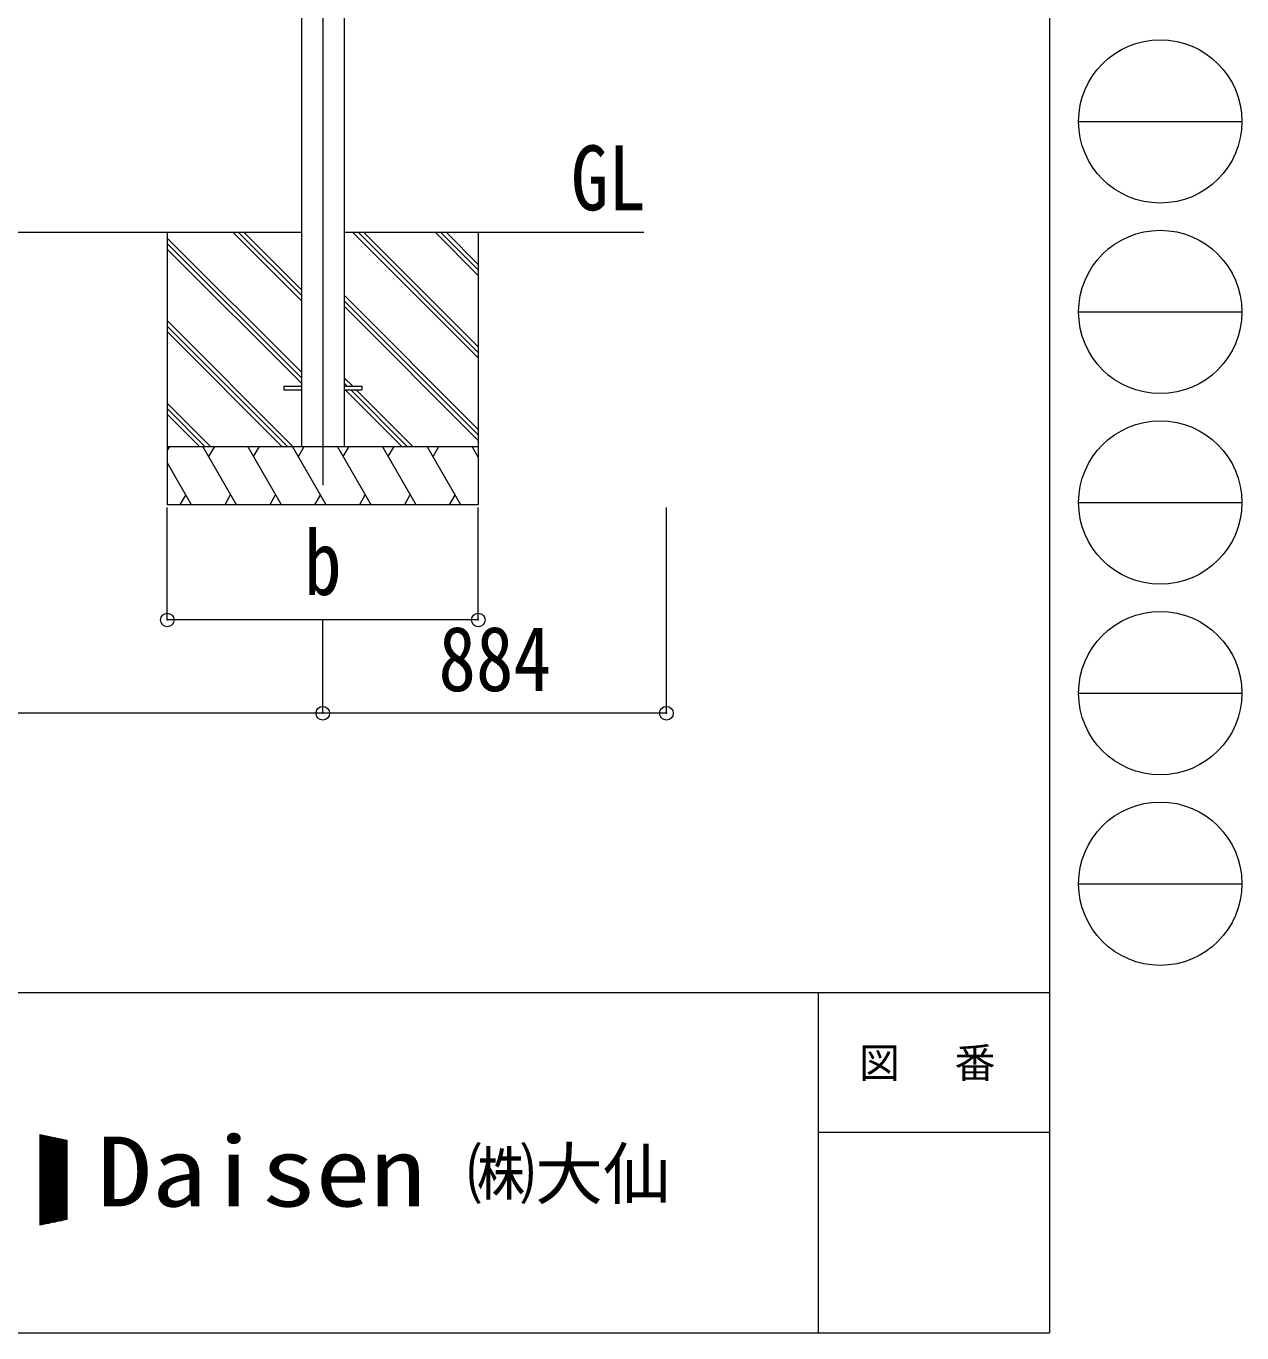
# Model space of a CAD drawing. Units: millimetres at full size; details may follow other scales. Extents: x -9783 to 9892, y -6828 to 6752.
# Drawn here: x 6764 to 9892, y -6828 to -3468 of the extents above; entities that cross this region are included whole.
import ezdxf
from ezdxf.enums import TextEntityAlignment as Align

# ---------------------------------------------------------------- set-up
doc = ezdxf.new("R2010")
doc.units = ezdxf.units.MM
doc.header["$LTSCALE"] = 35
doc.header["$PDMODE"] = 32
doc.header["$PDSIZE"] = 35
for name, color, linetype, lineweight in [('0-0_0', 7, 'Continuous', 9), ('0-1_本体', 4, 'Continuous', 9), ('0-2_部品', 7, 'Continuous', 9), ('0-8_PARTS2', 2, 'Continuous', 9), ('0-A_寸法', 6, 'Continuous', 9), ('F-0_240', 7, 'Continuous', 9)]:
    doc.layers.add(name, color=color, linetype=linetype, lineweight=lineweight)
doc.styles.add('ＭＳ ゴシック', font='')
doc.styles.get('ＭＳ ゴシック').set_extended_font_data('MS Gothic')

msp = doc.modelspace()

# ---------------------------------------------------------------- linework, layer by layer
at = {"layer": '0-0_0'}
for p, q in [((7472.3, -3998.56), (5582.3, -3998.56)), ((7127.3, -3998.56), (7127.3, -4698.56)), ((7472.3, -4358.23), (7127.3, -4013.24)), ((7472.3, -4372.38), (7127.3, -4027.38)), ((7472.3, -4174.39), (7296.46, -3998.56)), ((7472.3, -4160.25), (7310.61, -3998.56)), ((7472.3, -4146.1), (7324.75, -3998.56)), ((8353.3, -3998.56), (7582.3, -3998.56)), ((7927.3, -4321.02), (7604.83, -3998.56)), ((7927.3, -4306.88), (7618.97, -3998.56)), ((7927.3, -4292.73), (7633.12, -3998.56)), ((7927.3, -4108.89), (7816.96, -3998.56)), ((7927.3, -4094.75), (7831.11, -3998.56)), ((7927.3, -4080.6), (7845.25, -3998.56)), ((7927.3, -3998.56), (7927.3, -4698.56)), ((7472.3, -4386.52), (7127.3, -4041.52)), ((7927.3, -4504.87), (7582.3, -4159.87)), ((7927.3, -4519.01), (7582.3, -4174.01)), ((7927.3, -4533.15), (7582.3, -4188.15)), ((7450.49, -4548.56), (7127.3, -4225.37)), ((7436.35, -4548.56), (7127.3, -4239.51)), ((7422.2, -4548.56), (7127.3, -4253.65)), ((7604.35, -4394.06), (7582.3, -4372)), ((7590.21, -4394.06), (7582.3, -4386.14)), ((7730.57, -4548.56), (7585.07, -4403.06)), ((7744.71, -4548.56), (7599.21, -4403.06)), ((7758.85, -4548.56), (7613.35, -4403.06)), ((7238.35, -4548.56), (7127.3, -4437.5)), ((7224.21, -4548.56), (7127.3, -4451.64)), ((7210.07, -4548.56), (7127.3, -4465.78)), ((7127.3, -4548.56), (7927.3, -4548.56)), ((7133.13, -4548.56), (7127.3, -4558.66)), ((7305.2, -4698.56), (7218.6, -4548.56)), ((7248.6, -4548.56), (7233.6, -4574.54)), ((7420.67, -4698.56), (7334.07, -4548.56)), ((7349.07, -4574.54), (7364.07, -4548.56)), ((7536.14, -4698.56), (7449.54, -4548.56)), ((7464.54, -4574.54), (7479.54, -4548.56)), ((7651.61, -4698.56), (7565.01, -4548.56)), ((7580.01, -4574.54), (7595.01, -4548.56)), ((7767.08, -4698.56), (7680.48, -4548.56)), ((7695.48, -4574.54), (7710.48, -4548.56)), ((7882.55, -4698.56), (7795.95, -4548.56)), ((7810.95, -4574.54), (7825.95, -4548.56)), ((7927.3, -4576.06), (7911.42, -4548.56)), ((7189.73, -4698.56), (7127.3, -4590.42)), ((7927.3, -4698.56), (7127.3, -4698.56)), ((7174.73, -4672.58), (7159.73, -4698.56)), ((7290.2, -4672.58), (7275.2, -4698.56)), ((7405.67, -4672.58), (7390.67, -4698.56)), ((7521.14, -4672.58), (7506.14, -4698.56)), ((7636.61, -4672.58), (7621.61, -4698.56)), ((7752.08, -4672.58), (7737.08, -4698.56)), ((7867.55, -4672.58), (7852.55, -4698.56))]:
    msp.add_line(p, q, dxfattribs=at)
at = {"layer": '0-1_本体'}
for p, q in [((7472.3, -1368.56), (7472.3, -4548.56)), ((7582.3, -1368.56), (7582.3, -4548.56))]:
    msp.add_line(p, q, dxfattribs=at)
at = {"layer": '0-2_部品', "color": 4}
for p, q in [((7427.3, -4394.06), (7427.3, -4403.06)), ((7427.3, -4394.06), (7472.3, -4394.06)), ((7582.3, -4394.06), (7627.3, -4394.06)), ((7627.3, -4394.06), (7627.3, -4403.06)), ((7427.3, -4403.06), (7472.3, -4403.06)), ((7582.3, -4403.06), (7627.3, -4403.06))]:
    msp.add_line(p, q, dxfattribs=at)
at = {"layer": '0-8_PARTS2'}
msp.add_line((7527.3, -1402.42), (7527.3, -4648.56), dxfattribs=at)
at = {"layer": '0-A_寸法'}
for p, q in [((7127.3, -4994.95), (7127.3, -4705.98)), ((7927.3, -4994.95), (7927.3, -4705.98)), ((8411.3, -5234.92), (8411.3, -4705.98)), ((7927.3, -4994.95), (7127.3, -4994.95)), ((7527.3, -5234.92), (7527.3, -4994.95)), ((7527.3, -5234.92), (5527.3, -5234.92)), ((8411.3, -5234.92), (7527.3, -5234.92))]:
    msp.add_line(p, q, dxfattribs=at)
for p in [(7127.3, -4994.95), (7927.3, -4994.95), (7527.3, -5234.92), (8411.3, -5234.92)]:
    msp.add_point(p, dxfattribs=at)
at = {"layer": 'F-0_240', "color": 5}
for p, q in [((9396.97, 6751.9), (9396.97, -6828.1)), ((-9783.03, -5953.1), (9396.97, -5953.1)), ((8801.97, -5953.1), (8801.97, -6828.1)), ((8801.97, -6311.85), (9396.97, -6311.85)), ((-9783.03, -6828.1), (9396.97, -6828.1))]:
    msp.add_line(p, q, dxfattribs=at)
at = {"layer": 'F-0_240', "color": 4}
for p, q in [((9471.77, -3713.1), (9891.77, -3713.1)), ((9471.77, -4203.1), (9891.77, -4203.1)), ((9471.77, -4693.1), (9891.77, -4693.1)), ((9471.77, -5183.1), (9891.77, -5183.1)), ((9471.77, -5673.1), (9891.77, -5673.1))]:
    msp.add_line(p, q, dxfattribs=at)
at = {"layer": 'F-0_240'}
for p, q in [((6799.04, -6317.8), (6869.04, -6332.38)), ((6799.04, -6317.8), (6799.04, -6551.13)), ((6799.04, -6318.76), (6803.65, -6318.76)), ((6799.04, -6322.26), (6820.45, -6322.26)), ((6799.04, -6325.76), (6837.25, -6325.76)), ((6799.04, -6329.26), (6854.05, -6329.26)), ((6799.04, -6332.76), (6869.04, -6332.76)), ((6799.04, -6336.26), (6869.04, -6336.26)), ((6799.04, -6339.76), (6869.04, -6339.76)), ((6799.04, -6343.26), (6869.04, -6343.26)), ((6799.04, -6346.76), (6869.04, -6346.76)), ((6799.04, -6350.26), (6869.04, -6350.26)), ((6801.12, -6550.7), (6801.12, -6318.23)), ((6804.62, -6549.97), (6804.62, -6318.96)), ((6808.12, -6549.24), (6808.12, -6319.69)), ((6811.62, -6548.51), (6811.62, -6320.42)), ((6815.12, -6547.78), (6815.12, -6321.15)), ((6818.62, -6547.05), (6818.62, -6321.88)), ((6822.12, -6546.33), (6822.12, -6322.61)), ((6825.62, -6545.6), (6825.62, -6323.34)), ((6829.12, -6544.87), (6829.12, -6324.06)), ((6832.62, -6544.14), (6832.62, -6324.79)), ((6836.12, -6543.41), (6836.12, -6325.52)), ((6839.62, -6542.68), (6839.62, -6326.25)), ((6843.12, -6541.95), (6843.12, -6326.98)), ((6846.62, -6541.22), (6846.62, -6327.71)), ((6850.12, -6540.49), (6850.12, -6328.44)), ((6853.62, -6539.76), (6853.62, -6329.17)), ((6857.12, -6539.03), (6857.12, -6329.9)), ((6860.62, -6538.3), (6860.62, -6330.63)), ((6864.12, -6537.58), (6864.12, -6331.36)), ((6867.62, -6536.85), (6867.62, -6332.09)), ((6869.04, -6332.38), (6869.04, -6536.55)), ((6799.04, -6353.76), (6869.04, -6353.76)), ((6799.04, -6357.26), (6869.04, -6357.26)), ((6799.04, -6360.76), (6869.04, -6360.76)), ((6799.04, -6364.26), (6869.04, -6364.26)), ((6799.04, -6367.76), (6869.04, -6367.76)), ((6799.04, -6371.26), (6869.04, -6371.26)), ((6799.04, -6374.76), (6869.04, -6374.76)), ((6799.04, -6378.26), (6869.04, -6378.26)), ((6799.04, -6381.76), (6869.04, -6381.76)), ((6799.04, -6385.26), (6869.04, -6385.26)), ((6799.04, -6388.76), (6869.04, -6388.76)), ((6799.04, -6392.26), (6869.04, -6392.26)), ((6799.04, -6395.76), (6869.04, -6395.76)), ((6799.04, -6399.26), (6869.04, -6399.26)), ((6799.04, -6402.76), (6869.04, -6402.76)), ((6799.04, -6406.26), (6869.04, -6406.26)), ((6799.04, -6409.76), (6869.04, -6409.76)), ((6799.04, -6413.26), (6869.04, -6413.26)), ((6799.04, -6416.76), (6869.04, -6416.76)), ((6799.04, -6420.26), (6869.04, -6420.26)), ((6799.04, -6423.76), (6869.04, -6423.76)), ((6799.04, -6427.26), (6869.04, -6427.26)), ((6799.04, -6430.76), (6869.04, -6430.76)), ((6799.04, -6434.26), (6869.04, -6434.26)), ((6799.04, -6437.76), (6869.04, -6437.76)), ((6799.04, -6441.26), (6869.04, -6441.26)), ((6799.04, -6444.76), (6869.04, -6444.76)), ((6799.04, -6448.26), (6869.04, -6448.26)), ((6799.04, -6451.76), (6869.04, -6451.76)), ((6799.04, -6455.26), (6869.04, -6455.26)), ((6799.04, -6458.76), (6869.04, -6458.76)), ((6799.04, -6462.26), (6869.04, -6462.26)), ((6799.04, -6465.76), (6869.04, -6465.76)), ((6799.04, -6469.26), (6869.04, -6469.26)), ((6799.04, -6472.76), (6869.04, -6472.76)), ((6799.04, -6476.26), (6869.04, -6476.26)), ((6799.04, -6479.76), (6869.04, -6479.76)), ((6799.04, -6483.26), (6869.04, -6483.26)), ((6799.04, -6486.76), (6869.04, -6486.76)), ((6799.04, -6490.26), (6869.04, -6490.26)), ((6799.04, -6493.76), (6869.04, -6493.76)), ((6799.04, -6497.26), (6869.04, -6497.26)), ((6799.04, -6500.76), (6869.04, -6500.76)), ((6799.04, -6504.26), (6869.04, -6504.26)), ((6799.04, -6507.76), (6869.04, -6507.76)), ((6799.04, -6511.26), (6869.04, -6511.26)), ((6799.04, -6514.76), (6869.04, -6514.76)), ((6799.04, -6518.26), (6869.04, -6518.26)), ((6799.04, -6521.76), (6869.04, -6521.76)), ((6799.04, -6525.26), (6869.04, -6525.26)), ((6799.04, -6528.76), (6869.04, -6528.76)), ((6799.04, -6532.26), (6869.04, -6532.26)), ((6799.04, -6535.76), (6869.04, -6535.76)), ((6869.04, -6536.55), (6799.04, -6551.13)), ((6799.04, -6539.26), (6856.03, -6539.26)), ((6799.04, -6542.76), (6839.23, -6542.76)), ((6799.04, -6546.26), (6822.43, -6546.26)), ((6799.04, -6549.76), (6805.63, -6549.76))]:
    msp.add_line(p, q, dxfattribs=at)
at = {"layer": 'F-0_240', "color": 4}
for centre in [(9681.77, -3713.1), (9681.77, -4203.1), (9681.77, -4693.1), (9681.77, -5183.1), (9681.77, -5673.1)]:
    msp.add_circle(centre, 210, dxfattribs=at)

# ---------------------------------------------------------------- texts
at = {"layer": '0-0_0', "style": 'ＭＳ ゴシック', "width": 0.85}
msp.add_text('GL', height=166.8, dxfattribs=at).set_placement((8165.62, -3991.62), align=Align.BOTTOM_LEFT)
at = {"layer": '0-A_寸法', "color": 7, "style": 'ＭＳ ゴシック', "width": 0.85}
for s, p in [('b', (7479.17, -4980.57)), ('884', (7824.92, -5227.92))]:
    msp.add_text(s, height=166.8, dxfattribs=at).set_placement(p, align=Align.BOTTOM_LEFT)
at = {"layer": 'F-0_240', "style": 'ＭＳ ゴシック', "width": 1.15}
msp.add_text('Daisen', height=179.6, dxfattribs=at).set_placement((6947.05, -6556.97), align=Align.BOTTOM_LEFT)
at = {"layer": 'F-0_240', "style": 'ＭＳ ゴシック'}
msp.add_text('㈱大仙\u3000', height=128.3, dxfattribs=at).set_placement((7898.35, -6521.97), align=Align.BOTTOM_LEFT)
at = {"layer": 'F-0_240', "insert": (8906.97, -6180.6), "char_height": 76.98, "attachment_point": 7, "style": 'ＭＳ ゴシック'}
msp.add_mtext('\\T1.17;図\u3000番', dxfattribs=at)

doc.saveas('drawing.dxf')
